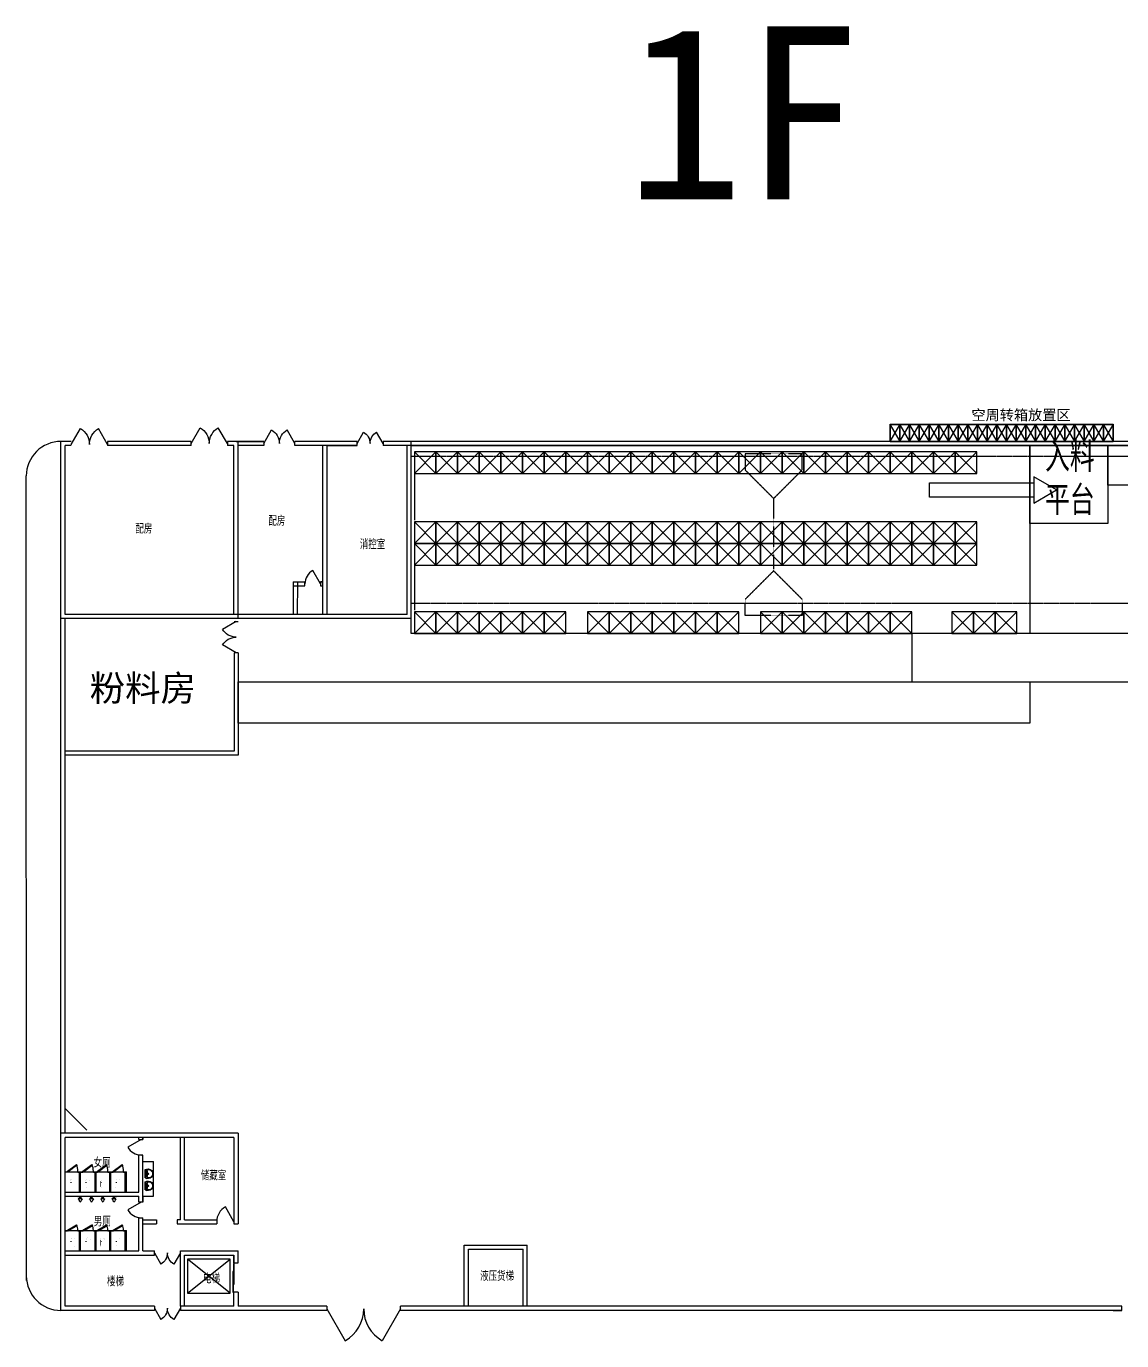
# Model space of a CAD drawing. Header units: millimetres. Extents: x 958 to 636282, y 2095 to 161571.
# Drawn here: x 397859 to 461149, y 85581 to 161571 of the extents above; entities that cross this region are included whole.
import ezdxf
from ezdxf.enums import TextEntityAlignment as Align

# ---------------------------------------------------------------- set-up
doc = ezdxf.new("R2010")
doc.units = ezdxf.units.MM
doc.linetypes.add('ACAD_ISO04W100', pattern=[30.5, 24, -3, 0.5, -3])
doc.linetypes.add('DASH', pattern=[0.35, 0.25, -0.1])
for name, color, linetype in [('9', 105, 'ACAD_ISO04W100'), ('dl', 3, 'Continuous'), ('dote', 1, 'Continuous'), ('STAIR', 6, 'Continuous'), ('wall', 2, 'Continuous'), ('WINDOW', 4, 'Continuous'), ('WINDOW_TEXT', 7, 'Continuous'), ('其他', 7, 'Continuous'), ('区域', 4, 'Continuous'), ('吊车', 3, 'DASH'), ('墙体', 7, 'Continuous'), ('洁具', 73, 'Continuous'), ('窗子', 123, 'Continuous')]:
    doc.layers.add(name, color=color, linetype=linetype)
doc.layers.add('文字', color=7, linetype='Continuous', lineweight=25)
doc.styles.add('1', font='', dxfattribs={"width": 0.7})
doc.styles.add('SIMPLEX', font='SIMPLEX.SHX')
doc.styles.get("Standard").update_dxf_attribs({"font": 'arial.ttf'})
doc.styles.get('1').set_extended_font_data('FangSong_GB2312')

# ---------------------------------------------------------------- blocks, each defined once
blk = doc.blocks.new('_dblk')
blk.add_line((-0.5, 0), (0, -0.866))
blk.add_arc((-0.5, 0), 1, 300, 0)
at = {"layer": 'WINDOW_TEXT', "style": 'SIMPLEX', "flags": 9}
blk.add_attdef('A', text='', height=1, dxfattribs=at).set_placement((0, 1.5), align=Align.MIDDLE)
blk = doc.blocks.new('M_E6')
for p, q in [((240, 0), (-240, 0)), ((-237, 0), (239, 0)), ((240, 0), (270, -79)), ((-213, -36), (-271, -91)), ((-240, 0), (-270, -79)), ((-179, -23), (181, -23)), ((141, -105), (-141, -105)), ((-141, -105), (141, -105)), ((217, -37), (274, -95))]:
    blk.add_line(p, q)
for centre, radius in [((-99, -65), 16.3), ((2, -172), 31.6), ((2, -172), 23), ((101, -65), 16.3)]:
    blk.add_circle(centre, radius)
for centre, radius, start, end in [((28, -152), 307, 166.17513, 244.72963), ((-141, -205), 100, 90, 190.56023), ((0, -179), 243, 190.56023, 349.43977), ((-179, -73), 50, 90, 133.18096), ((0, -201), 250, 245.80711, 296.46282), ((28, -152), 307, 266.58899, 266.59358), ((-28, -152), 307, 297.06391, 13.82487), ((141, -205), 100, 349.43977, 90), ((181, -73), 50, 44.56072, 90)]:
    blk.add_arc(centre, radius, start, end)
at = {"width": 0.8, "flags": 9}
for tag in ['XSIZE', 'YSIZE']:
    blk.add_attdef(tag, (0, 0), '', height=0.5, dxfattribs=at)
blk = doc.blocks.new('A$C233E54F0')
at = {"layer": '窗子', "rotation": 270}
blk.add_blockref('M_E6', (459, 274), dxfattribs=at)
blk = doc.blocks.new('_dblk1')
for p, q in [((-0.5, 0), (-0.25, -0.433)), ((0.5, 0), (0.25, -0.433))]:
    blk.add_line(p, q)
for centre, start, end in [((-0.5, 0), 300, 0), ((0.5, 0), 180, 240)]:
    blk.add_arc(centre, 0.5, start, end)
at = {"layer": 'WINDOW_TEXT', "style": 'SIMPLEX', "flags": 9}
blk.add_attdef('A', text='', height=1, dxfattribs=at).set_placement((0, 1.5), align=Align.MIDDLE)
blk = doc.blocks.new('_liftd')
for points in [[(-0.548, -0.602), (-0.548, -0.774), (0.241, -0.774), (0.241, -0.602), (-0.548, -0.602)], [(-0.241, -0.784), (-0.241, -0.955), (0.548, -0.955), (0.548, -0.784), (-0.241, -0.784)]]:
    blk.add_lwpolyline(points)
blk = doc.blocks.new('A$C51AF1C80')
at = {"layer": '洁具'}
blk.add_line((307, 256, -1440), (267, 256, -1440), dxfattribs=at)
at = {"layer": '洁具', "const_width": 1.5, "elevation": -1440}
for points in [[(60, 276, 0.462192), (2, 226, 0.462192)], [(2, 51, 0.462192), (60, 1, 0.462192)], [(52, 256, 0.414214), (22, 226, 0.414214)], [(22, 51, 0.414214), (52, 21, 0.414214)], [(317, 246, 0.414214), (307, 256, 0.414214)], [(307, 21, 0.414214), (317, 31, 0.414214)], [(367, 21, 0.97895), (367, 256, 0.97895)], [(368, 1, 0.97895), (368, 277, 0.97895)]]:
    blk.add_lwpolyline(points, format="xyb", dxfattribs=at)
for points in [[(2, 51), (2, 226)], [(22, 226), (22, 51)], [(267, 256), (52, 256)], [(52, 21), (269, 21)], [(383, 276), (60, 276)], [(368, 1), (60, 1)], [(342, 256), (267, 256)], [(342, 21), (267, 21)], [(317, 256), (367, 256)], [(317, 31), (317, 246)], [(317, 21), (367, 21)]]:
    blk.add_lwpolyline(points, dxfattribs=at)
at = {"layer": '洁具', "width": 0.8, "flags": 9}
for tag in ['YSIZE', 'XSIZE']:
    blk.add_attdef(tag, (2, 139, -1440), '', height=0.5, rotation=180, dxfattribs=at)
blk = doc.blocks.new('A$C089B79D4')
at = {"layer": '洁具'}
blk.add_line((214, 69), (214, 295), dxfattribs=at)
at = {"layer": '洁具', "const_width": 1.5}
for points in [[(149, 56), (148, 58), (140, 65), (132, 72), (124, 78), (117, 84), (109, 88), (102, 92), (94, 96), (87, 100), (80, 103), (73, 106), (66, 109), (59, 111), (52, 114), (46, 117), (41, 120), (36, 124), (31, 127), (27, 131), (23, 135), (19, 139), (16, 143), (13, 147), (10, 152), (8, 156), (6, 161), (4, 165), (3, 170), (2, 175), (1, 180), (1, 186), (1, 186)], [(142, 306), (141, 304), (133, 296), (126, 289), (119, 282), (111, 277), (104, 272), (97, 267), (90, 263), (83, 259), (75, 255), (68, 252), (62, 249), (55, 246), (49, 242), (43, 239), (38, 236), (33, 232), (28, 228), (24, 224), (20, 220), (17, 216), (14, 212), (11, 207), (9, 203), (7, 198), (5, 193), (3, 188), (3, 185)], [(149, 314), (140, 303)], [(146, 313), (159, 323), (170, 331), (180, 337), (189, 342), (198, 345), (205, 348), (212, 350), (218, 351), (224, 352), (230, 353), (236, 354), (241, 355), (247, 355), (253, 356), (259, 356), (265, 357), (272, 357), (279, 357), (287, 357), (297, 356), (307, 356), (320, 354), (334, 353), (351, 351)], [(156, 48), (147, 59)], [(153, 49), (167, 40), (178, 32), (189, 27), (198, 23), (207, 20), (214, 18), (221, 16), (228, 15), (234, 15), (240, 14), (245, 13), (251, 13), (257, 13), (263, 12), (268, 12), (275, 12), (281, 13), (289, 13), (297, 13), (306, 14), (317, 16), (329, 18), (343, 20), (351, 22)], [(346, 352), (352, 351)], [(361, 1), (361, 371), (351, 371), (351, 351)], [(361, 1), (351, 1), (351, 21)]]:
    blk.add_lwpolyline(points, dxfattribs=at)
at = {"layer": '洁具'}
for radius in [47.3, 34.6, 22.1]:
    blk.add_circle((299, 182), radius, dxfattribs=at)
for centre, radius, start, end in [((85, 176), 40.9, 98.06023, 266.34351), ((-5, 517), 312, 285.60867, 314.71319), ((-2, -201), 346, 51.29987, 75.93844)]:
    blk.add_arc(centre, radius, start, end, dxfattribs=at)
at = {"layer": '洁具', "oblique": -180, "text_generation_flag": 4, "width": 0.8, "flags": 9}
for tag in ['YSIZE', 'XSIZE']:
    blk.add_attdef(tag, (361, 186), '', height=0.5, rotation=90, dxfattribs=at)
blk = doc.blocks.new('M_A0GGR')
for p, q in [((-0.5, 0), (-0.25, -0.433)), ((0.5, 0), (0.25, -0.433))]:
    blk.add_line(p, q)
for centre, start, end in [((-0.5, 0), 300, 0), ((0.5, 0), 180, 240)]:
    blk.add_arc(centre, 0.5, start, end)
blk = doc.blocks.new('M_A1SFU')
blk.add_line((-0.5, 0), (0, -0.866))
blk.add_arc((-0.5, 0), 1, 300, 0)
blk = doc.blocks.new('A$C04442165')
at = {"color": 0}
for points in [[(0, 0), (1250, 0), (1250, 1250), (0, 1250), (0, 0)], [(0, 0), (1250, 1250)], [(0, 1250), (1250, 0)]]:
    blk.add_lwpolyline(points, dxfattribs=at)

msp = doc.modelspace()

# ---------------------------------------------------------------- linework, layer by layer
for p, q in [((410099.052, 127334.115), (410099.05, 137574.115)), ((400099.052, 127574.113), (400099.05, 137334.113)), ((400459.05, 137334.113), (400099.05, 137334.113)), ((407379.05, 137334.114), (402559.05, 137334.113)), ((409859.05, 137334.114), (409479.05, 137334.114)), ((409859.052, 127574.114), (409859.05, 137334.114)), ((411579.05, 137334.115), (410099.05, 137334.115)), ((416969.052, 137334.116), (413379.05, 137334.115)), ((530599.05, 137334.137), (418469.052, 137334.116)), ((413278.764, 129453.996), (413278.696, 127573.643)), ((413278.755, 129213.996), (413958.755, 129213.972)), ((413278.764, 129453.996), (413958.764, 129453.972)), ((413518.705, 129453.988), (413518.638, 127573.634)), ((414858.755, 129213.939), (414978.755, 129213.934)), ((414858.764, 129453.939), (414978.764, 129453.934)), ((420096.347, 127336.815), (399859.052, 127334.113)), ((419859.755, 127573.408), (400099.052, 127574.113)), ((400099.057, 97574.113), (400099.052, 127334.113)), ((449029.05, 126474.113), (449029.05, 123674.113)), ((449029.05, 123674.113), (524019.054, 123674.113)), ((409859.057, 97334.114), (400099.057, 97334.113)), ((400099.059, 87574.113), (400099.057, 97334.113)), ((404359.057, 97214.113), (404359.057, 97334.113)), ((404599.058, 97214.114), (404599.058, 97334.114)), ((406759.058, 92574.119), (406759.057, 97334.114)), ((406999.058, 92574.119), (406999.057, 97334.114)), ((404359.058, 94174.119), (404359.057, 96314.114)), ((404599.058, 94174.119), (404599.058, 96314.114)), ((404599.067, 95934.115), (405198.671, 95934.115)), ((405198.671, 93934.115), (405198.671, 95934.115)), ((400099.059, 94174.118), (404359.058, 94174.119)), ((400099.059, 93934.12), (404359.058, 93934.121)), ((404359.058, 93594.115), (404359.058, 93934.121)), ((404599.058, 93594.115), (404599.058, 94174.119)), ((404599.067, 93934.115), (405198.671, 93934.115)), ((404359.058, 90774.118), (404359.058, 92694.115)), ((404599.059, 90774.118), (404599.059, 92694.115)), ((404599.059, 92574.119), (405379.058, 92574.119)), ((404599.059, 92334.119), (405379.058, 92334.119)), ((406999.058, 92574.119), (408859.058, 92574.12)), ((400099.059, 90774.118), (404359.058, 90774.119)), ((400099.059, 90534.12), (405263.405, 90534.121)), ((404599.059, 90774.119), (405263.405, 90774.119)), ((405998.553, 90534.121), (406019.565, 90534.121)), ((406759.059, 87574.114), (406759.058, 90534.121)), ((406999.058, 90534.121), (409859.058, 90534.122)), ((406999.058, 87574.114), (406999.058, 90534.121)), ((409859.059, 90084.122), (409859.058, 90534.122)), ((423159.049, 91114.119), (426799.049, 91114.119)), ((423159.05, 87574.116), (423159.049, 91114.119)), ((423399.049, 90874.117), (426559.049, 90874.118)), ((423399.05, 87574.116), (423399.049, 90874.117)), ((426559.05, 87574.118), (426559.049, 90874.118)), ((426799.05, 87574.117), (426799.049, 91114.119)), ((409859.059, 87574.114), (409859.059, 88384.122)), ((405263.405, 87574.114), (400099.059, 87574.113)), ((409859.059, 87574.114), (406759.059, 87574.114)), ((415229.05, 87574.112), (410099.059, 87574.115)), ((461149.05, 87574.124), (419479.05, 87574.116))]:
    msp.add_line(p, q)
at = {"color": 4}
msp.add_lwpolyline([(460656.128, 137574.124), (447776.129, 137574.127), (447776.129, 138574.125), (460656.127, 138574.125)], close=True, dxfattribs=at)
for points in [[(402559.05, 137574.113), (402559.05, 137334.113)], [(407379.05, 137334.114), (407379.05, 137574.114)], [(409979.05, 137574.113), (409479.05, 137574.113), (409479.05, 137334.114)], [(409979.05, 137574.113), (411579.05, 137574.113), (411579.05, 137334.115)], [(413379.05, 137334.115), (413379.05, 137574.115)], [(415219.052, 137334.115), (416969.052, 137334.115), (416969.052, 137574.116)], [(418469.052, 137574.116), (418469.052, 137334.116)], [(420096.347, 127336.815), (420096.347, 137574.113)], [(414979.052, 137334.115), (414978.695, 127573.574)], [(415219.052, 137334.115), (415213.555, 127573.574)], [(419859.755, 127573.408), (419859.753, 137334.116)], [(413958.755, 129213.939), (413958.764, 129453.972)], [(414978.764, 129453.934), (414858.764, 129453.934), (414858.755, 129213.939)], [(404599.058, 97334.114), (404599.058, 97214.114)], [(409859.053, 97334.114), (409859.054, 92334.12)], [(410099.057, 97574.115), (410099.058, 92334.12)], [(404359.057, 97214.113), (404599.058, 97214.114)], [(404599.058, 96314.114), (404359.057, 96314.114)], [(404599.067, 93934.115), (404599.067, 93594.115), (404359.058, 93594.115)], [(404359.058, 92694.115), (404599.059, 92694.115)], [(405379.058, 92574.119), (405379.058, 92334.119)], [(406759.058, 92574.119), (406579.058, 92574.119), (406579.058, 92334.119)], [(406579.058, 92334.119), (408859.058, 92334.12)], [(408859.058, 92574.12), (408859.058, 92334.12)], [(409859.058, 92334.12), (410099.058, 92334.12)], [(405263.405, 90534.121), (405263.405, 90774.119)], [(406759.058, 90534.121), (406759.058, 90774.119)], [(406759.058, 90774.095), (410099.058, 90774.095)], [(409859.058, 90534.122), (409859.058, 90084.122), (410099.059, 90084.121)], [(410099.059, 88384.122), (409859.059, 88384.122)], [(410099.059, 88384.122), (410099.059, 87574.115)], [(405263.405, 87574.114), (405263.405, 87334.114)], [(406759.059, 87574.114), (406759.059, 87334.114)], [(415229.05, 87574.112), (415229.05, 87334.111)], [(419729.05, 87334.116), (419479.05, 87334.116), (419479.05, 87574.116)], [(460649.05, 87334.124), (461149.05, 87334.124), (461149.05, 87574.124)], [(419679.05, 87334.113), (419479.05, 87334.113)]]:
    msp.add_lwpolyline(points)
at = {"color": 3}
for points in [[(457390.031, 134767.583), (456064.134, 135533.09), (456064.134, 134002.076)], [(456064.134, 135178.12), (456064.134, 134357.046), (450050.639, 134357.046), (450050.639, 135178.12)]]:
    msp.add_lwpolyline(points, close=True, dxfattribs=at)
msp.add_lwpolyline([(410100.388, 123674.099), (455849.05, 123674.099), (455849.05, 121274.099), (410100.388, 121274.099)], close=True)
at = {"color": 4}
msp.add_lwpolyline([(400099.057, 99004.114), (401349.057, 97754.114)], dxfattribs=at)
at = {"layer": '9', "color": 125, "ltscale": 0.1}
for p, q in [((530714.452, 136704.113), (420094.452, 136704.113)), ((530714.452, 128204.113), (420094.452, 128204.113))]:
    msp.add_line(p, q, dxfattribs=at)
at = {"layer": 'dl'}
for p, q in [((397878.683, 89054.626), (397859.05, 135574.112)), ((399859.059, 87334.113), (399859.059, 87334.113))]:
    msp.add_line(p, q, dxfattribs=at)
for centre, start, end in [((399859.05, 135574.113), 90.00001047, 180.00001047), ((399859.059, 89334.113), 180.00001047, 270.00001047)]:
    msp.add_arc(centre, 2000, start, end, dxfattribs=at)
at = {"layer": 'STAIR'}
for p, q in [((409635.077, 90293.854), (407175.077, 90293.854)), ((407175.077, 90293.854), (407175.077, 88337.854)), ((407175.077, 88337.854), (409635.077, 90293.854)), ((409635.077, 88337.854), (407175.077, 90293.854)), ((409635.077, 88337.854), (409635.077, 90293.854)), ((407175.077, 88337.854), (409635.077, 88337.854))]:
    msp.add_line(p, q, dxfattribs=at)
at = {"layer": 'wall'}
for p, q in [((399859.059, 87334.113), (399859.05, 137574.113)), ((400459.05, 137574.113), (399859.05, 137574.113)), ((407379.05, 137574.114), (402559.05, 137574.113)), ((411579.05, 137574.115), (409479.05, 137574.114)), ((416969.052, 137574.116), (413379.05, 137574.115)), ((540839.05, 137574.138), (418469.052, 137574.116)), ((410099.057, 97574.118), (399859.057, 97574.116)), ((400099.059, 90774.118), (400099.059, 91894.118)), ((400099.059, 90774.118), (400099.059, 91894.118)), ((410099.059, 90084.121), (410099.058, 90774.095)), ((405263.405, 87334.114), (399859.059, 87334.113)), ((415229.05, 87334.111), (406759.059, 87334.114)), ((461149.05, 87334.124), (419479.05, 87334.116))]:
    msp.add_line(p, q, dxfattribs=at)
at = {"layer": '其他'}
for p, q in [((447776.129, 137574.127), (448336.129, 138524.127)), ((447776.129, 138524.127), (448336.129, 137574.127)), ((448336.129, 137574.127), (448896.129, 138524.127)), ((448336.129, 138524.127), (448896.129, 137574.127)), ((448896.129, 137574.127), (449456.129, 138524.127)), ((448896.129, 138524.127), (449456.129, 137574.127)), ((449456.129, 137574.127), (450016.129, 138524.127)), ((449456.129, 138524.127), (450016.129, 137574.127)), ((450016.129, 137574.127), (450576.129, 138524.127)), ((450016.129, 138524.127), (450576.129, 137574.127)), ((450576.129, 137574.126), (451136.129, 138524.126)), ((450576.129, 138524.126), (451136.129, 137574.126)), ((451136.128, 137574.126), (451696.128, 138524.126)), ((451136.128, 138524.126), (451696.128, 137574.126)), ((451696.128, 137574.126), (452256.128, 138524.126)), ((451696.128, 138524.126), (452256.128, 137574.126)), ((452256.128, 137574.125), (452816.128, 138524.125)), ((452256.128, 138524.125), (452816.128, 137574.125)), ((452816.128, 137574.125), (453376.128, 138524.125)), ((452816.128, 138524.125), (453376.128, 137574.125)), ((453376.128, 137574.125), (453936.128, 138524.125)), ((453376.128, 138524.125), (453936.128, 137574.125)), ((453936.127, 137574.125), (454496.127, 138524.125)), ((453936.128, 138524.125), (454496.128, 137574.125)), ((454496.128, 137574.125), (455056.128, 138524.125)), ((454496.128, 138524.125), (455056.128, 137574.125)), ((455056.128, 137574.125), (455616.128, 138524.125)), ((455056.128, 138524.125), (455616.128, 137574.125)), ((455616.129, 137574.125), (456176.129, 138524.125)), ((455616.129, 138524.125), (456176.129, 137574.125)), ((456176.127, 137574.125), (456736.127, 138524.125)), ((456176.127, 138524.125), (456736.127, 137574.125)), ((456736.127, 137574.125), (457296.127, 138524.125)), ((456736.127, 138524.125), (457296.127, 137574.125)), ((457296.127, 137574.125), (457856.127, 138524.125)), ((457296.127, 138524.125), (457856.127, 137574.125)), ((457856.127, 137574.125), (458416.127, 138524.125)), ((457856.127, 138524.125), (458416.127, 137574.125)), ((458416.127, 137574.125), (458976.127, 138524.125)), ((458416.127, 138524.125), (458976.127, 137574.125)), ((458976.127, 137574.125), (459536.127, 138524.125)), ((458976.127, 138524.125), (459536.127, 137574.125)), ((459536.127, 137574.125), (460096.127, 138524.125)), ((459536.127, 138524.125), (460096.127, 137574.125)), ((460096.127, 137574.125), (460656.127, 138524.125)), ((460096.127, 138524.125), (460656.127, 137574.125)), ((420279.05, 135724.113), (420279.05, 133024.113)), ((420279.05, 130524.113), (420279.05, 127824.113))]:
    msp.add_line(p, q, dxfattribs=at)
for points in [[(447776.129, 138524.127), (447776.129, 137574.127), (448336.129, 137574.127), (448336.129, 138524.127)], [(448336.129, 138524.127), (448336.129, 137574.127), (448896.129, 137574.127), (448896.129, 138524.127)], [(448896.129, 138524.127), (448896.129, 137574.127), (449456.129, 137574.127), (449456.129, 138524.127)], [(449456.129, 138524.127), (449456.129, 137574.127), (450016.129, 137574.127), (450016.129, 138524.127)], [(450016.129, 138524.127), (450016.129, 137574.127), (450576.129, 137574.127), (450576.129, 138524.127)], [(450576.129, 138524.126), (450576.129, 137574.126), (451136.129, 137574.126), (451136.129, 138524.126)], [(451136.128, 138524.126), (451136.128, 137574.126), (451696.128, 137574.126), (451696.128, 138524.126)], [(451696.128, 138524.126), (451696.128, 137574.126), (452256.128, 137574.126), (452256.128, 138524.126)], [(452256.128, 138524.125), (452256.128, 137574.125), (452816.128, 137574.125), (452816.128, 138524.125)], [(452816.128, 138524.125), (452816.128, 137574.125), (453376.128, 137574.125), (453376.128, 138524.125)], [(453376.128, 138524.125), (453376.128, 137574.125), (453936.128, 137574.125), (453936.128, 138524.125)], [(453936.128, 138524.125), (453936.128, 137574.125), (454496.128, 137574.125), (454496.128, 138524.125)], [(454496.128, 138524.125), (454496.128, 137574.125), (455056.128, 137574.125), (455056.128, 138524.125)], [(455056.128, 138524.125), (455056.128, 137574.125), (455616.128, 137574.125), (455616.128, 138524.125)], [(455616.127, 138524.125), (455616.127, 137574.125), (456176.127, 137574.125), (456176.127, 138524.125)], [(456176.127, 138524.125), (456176.127, 137574.125), (456736.127, 137574.125), (456736.127, 138524.125)], [(456736.127, 138524.125), (456736.127, 137574.125), (457296.127, 137574.125), (457296.127, 138524.125)], [(457296.127, 138524.125), (457296.127, 137574.125), (457856.127, 137574.125), (457856.127, 138524.125)], [(457856.127, 138524.125), (457856.127, 137574.125), (458416.127, 137574.125), (458416.127, 138524.125)], [(458416.127, 138524.125), (458416.127, 137574.125), (458976.127, 137574.125), (458976.127, 138524.125)], [(458976.127, 138524.125), (458976.127, 137574.125), (459536.127, 137574.125), (459536.127, 138524.125)], [(459536.127, 138524.125), (459536.127, 137574.125), (460096.127, 137574.125), (460096.127, 138524.125)], [(460096.127, 138524.125), (460096.127, 137574.125), (460656.127, 137574.125), (460656.127, 138524.125)]]:
    msp.add_lwpolyline(points, close=True, dxfattribs=at)
at = {"layer": '区域'}
msp.add_line((525549.052, 126474.113), (450949.05, 126474.113), dxfattribs=at)
for points in [[(420096.347, 137334.116), (455849.05, 137334.122), (455849.05, 126474.113), (420096.347, 126474.113)], [(455849.05, 137334.123), (460349.05, 137334.123), (460349.05, 132834.123), (455849.05, 132834.123)], [(460349.05, 137334.123), (502349.05, 137334.123), (502349.05, 135034.123), (460349.05, 135034.123)]]:
    msp.add_lwpolyline(points, close=True, dxfattribs=at)
at = {"layer": '吊车', "linetype": 'DASH', "ltscale": 5}
for p, q in [((439390.637, 136860.087), (439390.637, 135919.055)), ((442690.637, 136860.087), (439390.637, 136860.087)), ((442690.637, 135919.055), (442690.637, 136860.087)), ((441040.637, 134269.055), (439390.637, 135919.055)), ((441040.637, 134269.055), (442690.637, 135919.055)), ((441040.637, 130195.365), (441040.637, 134269.055)), ((441040.637, 130095.365), (439390.637, 128445.365)), ((441040.637, 130095.365), (442690.637, 128445.365)), ((439390.637, 127504.332), (439390.637, 128445.365)), ((442690.637, 128445.365), (442690.637, 127504.332)), ((442690.637, 127504.332), (439390.637, 127504.332))]:
    msp.add_line(p, q, dxfattribs=at)
at = {"layer": '墙体'}
for p, q in [((409860.387, 127154.113), (410100.387, 127154.113)), ((409860.387, 125354.113), (409860.387, 119665.236)), ((410100.387, 125354.113), (409860.387, 125354.113)), ((410100.387, 125354.113), (410100.388, 119425.236)), ((409860.387, 119665.236), (400100.389, 119665.234)), ((410100.387, 119425.236), (400100.389, 119425.234))]:
    msp.add_line(p, q, dxfattribs=at)
at = {"layer": '洁具'}
for p, q in [((400099.059, 95354.118), (401899.059, 95354.118)), ((400834.059, 95314.118), (400834.059, 95374.118)), ((400939.059, 95314.118), (400834.059, 95314.118)), ((400939.059, 94174.118), (400939.059, 95314.118)), ((400999.059, 94174.118), (400999.059, 95314.118)), ((401134.059, 95314.118), (400999.059, 95314.118)), ((401134.059, 95314.118), (401134.059, 95374.118)), ((401734.059, 95314.118), (401734.059, 95374.118)), ((401839.059, 95314.118), (401734.059, 95314.118)), ((401839.059, 95354.118), (403639.059, 95354.118)), ((401974.059, 95314.118), (401839.059, 95314.118)), ((401839.059, 94174.118), (401839.059, 95314.118)), ((401899.059, 94174.118), (401899.059, 95354.118)), ((401974.059, 95314.118), (401974.059, 95374.118)), ((402574.059, 95314.118), (402574.059, 95374.118)), ((402679.059, 95314.118), (402574.059, 95314.118)), ((402679.059, 94174.118), (402679.059, 95314.118)), ((402874.059, 95314.118), (402739.059, 95314.118)), ((402739.059, 94174.118), (402739.059, 95314.118)), ((402874.059, 95314.118), (402874.059, 95374.118)), ((403474.059, 95314.118), (403474.059, 95374.118)), ((403579.059, 95314.118), (403474.059, 95314.118)), ((403579.059, 94174.118), (403579.059, 95314.118)), ((403639.059, 94174.118), (403639.059, 95354.118)), ((400099.059, 91954.118), (401899.059, 91954.118)), ((400234.059, 91914.118), (400234.059, 91974.118)), ((400834.059, 91914.118), (400834.059, 91974.118)), ((401134.059, 91914.118), (401134.059, 91974.118)), ((401734.059, 91914.118), (401734.059, 91974.118)), ((401839.059, 91954.118), (403639.059, 91954.118)), ((401899.059, 90774.118), (401899.059, 91954.118)), ((401974.059, 91914.118), (401974.059, 91974.118)), ((402574.059, 91914.118), (402574.059, 91974.118)), ((402874.059, 91914.118), (402874.059, 91974.118)), ((403474.059, 91914.118), (403474.059, 91974.118)), ((403639.059, 90774.118), (403639.059, 91954.118)), ((400234.059, 91914.118), (400099.059, 91914.118)), ((400939.059, 91914.118), (400834.059, 91914.118)), ((400939.059, 90774.118), (400939.059, 91914.118)), ((400999.059, 90774.118), (400999.059, 91914.118)), ((401134.059, 91914.118), (400999.059, 91914.118)), ((401839.059, 91914.118), (401734.059, 91914.118)), ((401974.059, 91914.118), (401839.059, 91914.118)), ((401839.059, 90774.118), (401839.059, 91914.118)), ((402679.059, 91914.118), (402574.059, 91914.118)), ((402679.059, 90774.118), (402679.059, 91914.118)), ((402874.059, 91914.118), (402739.059, 91914.118)), ((402739.059, 90774.118), (402739.059, 91914.118)), ((403579.059, 91914.118), (403474.059, 91914.118)), ((403579.059, 90774.118), (403579.059, 91914.118))]:
    msp.add_line(p, q, dxfattribs=at)
for points in [[(400783.674, 95722.157), (400264.059, 95322.157), (400234.059, 95374.118), (400753.674, 95774.118)], [(401683.674, 95722.157), (401164.059, 95322.157), (401134.059, 95374.118), (401653.674, 95774.118)], [(402523.674, 95722.157), (402004.059, 95322.157), (401974.059, 95374.118), (402493.674, 95774.118)], [(403423.674, 95722.157), (402904.059, 95322.157), (402874.059, 95374.118), (403393.674, 95774.118)], [(400783.674, 92222.157), (400264.059, 91922.157), (400234.059, 91974.118), (400753.674, 92274.118)], [(401683.674, 92222.157), (401164.059, 91922.157), (401134.059, 91974.118), (401653.674, 92274.118)], [(402523.674, 92222.157), (402004.059, 91922.157), (401974.059, 91974.118), (402493.674, 92274.118)], [(403423.674, 92222.157), (402904.059, 91922.157), (402874.059, 91974.118), (403393.674, 92274.118)]]:
    msp.add_lwpolyline(points, close=True, dxfattribs=at)
for centre, radius, start, end in [((399806.072, 95375.609), 1027.988, 359.91689991, 22.80893095), ((400706.072, 95375.609), 1027.988, 359.91689991, 22.80893095), ((401546.072, 95375.609), 1027.988, 359.91689991, 22.80893095), ((402446.072, 95375.609), 1027.988, 359.91689991, 22.80893095), ((400234.059, 91974.118), 600, 0, 29.99999999), ((401134.059, 91974.118), 600, 0, 29.99999999), ((401974.059, 91974.118), 600, 0, 29.99999999), ((402874.059, 91974.118), 600, 0, 29.99999999)]:
    msp.add_arc(centre, radius, start, end, dxfattribs=at)

# ---------------------------------------------------------------- block references
at = {"rotation": 90}
for name, p in [('A$C51AF1C80', (400681.898, 94434.208)), ('A$C51AF1C80', (401560.264, 94434.208)), ('A$C51AF1C80', (402421.898, 94434.208)), ('A$C51AF1C80', (403300.264, 94434.208)), ('A$C089B79D4', (401153.197, 93573.52)), ('A$C089B79D4', (401803.197, 93573.52)), ('A$C089B79D4', (402453.197, 93573.52)), ('A$C089B79D4', (403103.197, 93573.52)), ('A$C51AF1C80', (400681.898, 91034.208)), ('A$C51AF1C80', (401560.264, 91034.208)), ('A$C51AF1C80', (402421.898, 91034.208)), ('A$C51AF1C80', (403300.264, 91034.208))]:
    msp.add_blockref(name, p, dxfattribs=at)
at = {"layer": 'dote', "extrusion": (0, 0, -1), "zscale": -1}
for p in [(-405193.467, 94960.603), (-405193.467, 94260.603)]:
    msp.add_blockref('A$C233E54F0', p, dxfattribs=at)
at = {"layer": 'WINDOW'}
for name, p, xscale, yscale, zscale in [('M_A0GGR', (401509.055, 137399.871), 2100, -2100, 2100), ('M_A0GGR', (408429.05, 137454.114), 2100, -2100, 2100), ('M_A0GGR', (412479.046, 137454.117), 1800, -1800, 1800), ('M_A0GGR', (417719.057, 137454.119), 1500, -1500, 1500), ('M_A1SFU', (414408.76, 129333.958), -900, -900, 900), ('_dblk1', (406009.059, 90659.218), -1500, 1500, 1500), ('_dblk1', (406009.059, 87454.114), -1500, 1500, 1500), ('M_A0GGR', (417354.05, 87421.739), 4250, 4250, 4250)]:
    msp.add_blockref(name, p, dxfattribs=dict(at, xscale=xscale, yscale=yscale, zscale=zscale))
for name, p, xscale, yscale, zscale, rotation in [('M_A0GGR', (409979.052, 126254.113), 1800, -1800, 1800, 90), ('_dblk', (404502.219, 96764.114), 900, 900, 900, 270), ('_dblk', (404500.053, 93144.115), 900, 900, 900, 270), ('_dblk', (409359.058, 92454.114), 1000, 1000, 1000, 180), ('_liftd', (410018.801, 89218.27), 1500, 240, 1500, 270)]:
    msp.add_blockref(name, p, dxfattribs=dict(at, xscale=xscale, yscale=yscale, zscale=zscale, rotation=rotation))
at = {"layer": '其他'}
for p in [(420279.049, 135724.112), (421529.049, 135724.112), (422779.049, 135724.112), (424029.049, 135724.112), (425279.049, 135724.112), (426529.049, 135724.112), (427779.049, 135724.112), (429029.049, 135724.112), (430279.049, 135724.112), (431529.049, 135724.112), (432779.049, 135724.112), (434029.049, 135724.112), (435279.049, 135724.112), (436529.049, 135724.112), (437779.049, 135724.112), (439029.049, 135724.112), (440279.049, 135724.112), (441529.049, 135724.112), (442779.049, 135724.112), (444029.049, 135724.112), (445279.049, 135724.112), (446529.049, 135724.112), (447779.049, 135724.112), (449029.049, 135724.112), (450279.049, 135724.112), (451529.049, 135724.112), (420279.049, 131674.112), (421529.049, 131674.112), (422779.049, 131674.112), (424029.049, 131674.112), (425279.049, 131674.112), (426529.049, 131674.112), (427779.049, 131674.112), (429029.049, 131674.112), (430279.049, 131674.112), (431529.049, 131674.112), (432779.049, 131674.112), (434029.049, 131674.112), (435279.049, 131674.112), (436529.049, 131674.112), (437779.049, 131674.112), (439029.049, 131674.112), (440279.049, 131674.112), (441529.049, 131674.112), (442779.049, 131674.112), (444029.049, 131674.112), (445279.049, 131674.112), (446529.049, 131674.112), (447779.049, 131674.112), (449029.049, 131674.112), (450279.049, 131674.112), (451529.049, 131674.112), (420279.049, 130424.112), (421529.049, 130424.112), (422779.049, 130424.112), (424029.049, 130424.112), (425279.049, 130424.112), (426529.049, 130424.112), (427779.049, 130424.112), (429029.049, 130424.112), (430279.049, 130424.112), (431529.049, 130424.112), (432779.049, 130424.112), (434029.049, 130424.112), (435279.049, 130424.112), (436529.049, 130424.112), (437779.049, 130424.112), (439029.049, 130424.112), (440279.049, 130424.112), (441529.049, 130424.112), (442779.049, 130424.112), (444029.049, 130424.112), (445279.049, 130424.112), (446529.049, 130424.112), (447779.049, 130424.112), (449029.049, 130424.112), (450279.049, 130424.112), (451529.049, 130424.112), (420279.049, 126474.112), (421529.049, 126474.112), (422779.049, 126474.112), (424029.049, 126474.112), (425279.049, 126474.112), (426529.049, 126474.112), (427779.049, 126474.112), (430279.049, 126474.112), (431529.049, 126474.112), (432779.049, 126474.112), (434029.049, 126474.112), (435279.049, 126474.112), (436529.049, 126474.112), (437779.049, 126474.112), (440279.049, 126474.112), (441529.049, 126474.112), (442779.049, 126474.112), (444029.049, 126474.112), (445279.049, 126474.112), (446529.049, 126474.112), (447779.049, 126474.112), (451336.622, 126474.112), (452586.622, 126474.112), (453836.622, 126474.112)]:
    msp.add_blockref('A$C04442165', p, dxfattribs=at)

# ---------------------------------------------------------------- texts
at = {"insert": (432499.96, 161571.047), "char_height": 10000, "attachment_point": 1}
msp.add_mtext_dynamic_manual_height_columns('{\\fFangSong|b0|i0|c134|p49;1F}', width=111095.31182, gutter_width=12.5, heights=[0], dxfattribs=at)
at = {"attachment_point": 1, "style": '1'}
for s, insert, char_height, width in [('入料平台', (456719.687, 137474.493), 1500, 3338.79362), ('配房', (411845.699, 133251.321), 500, 2940.00206), ('配房', (404155.547, 132798.144), 500, 2940.00206), ('消控室', (417129.739, 131894.304), 500, 2940.00206), ('注塑件仓库', (400459.052, 127454.113), 3, 14769.99812), ('{\\W1;\\C0;粉料房}', (401524.67, 124060.298), 1500, 7500.34354), ('女厕', (401745.917, 96143.209), 500, 2940.00206), ('储藏室', (407937.494, 95407.064), 500, 2940.00206), ('男厕', (401762.409, 92748.557), 500, 2940.00206), ('液压货梯', (424078.814, 89592.34), 500, 2940.00206), ('楼梯', (402521.8, 89281.697), 500, 2940.00206), ('电梯', (408072.081, 89447.572), 500, 2940.00206)]:
    msp.add_mtext(s, dxfattribs=dict(at, insert=insert, char_height=char_height, width=width))
at = {"layer": '文字', "insert": (452466.419, 139399.718), "char_height": 600, "width": 6519.25394, "attachment_point": 1, "style": '1'}
msp.add_mtext('{\\W1;\\C0;空周转箱放置区}', dxfattribs=at)

doc.saveas('drawing.dxf')
